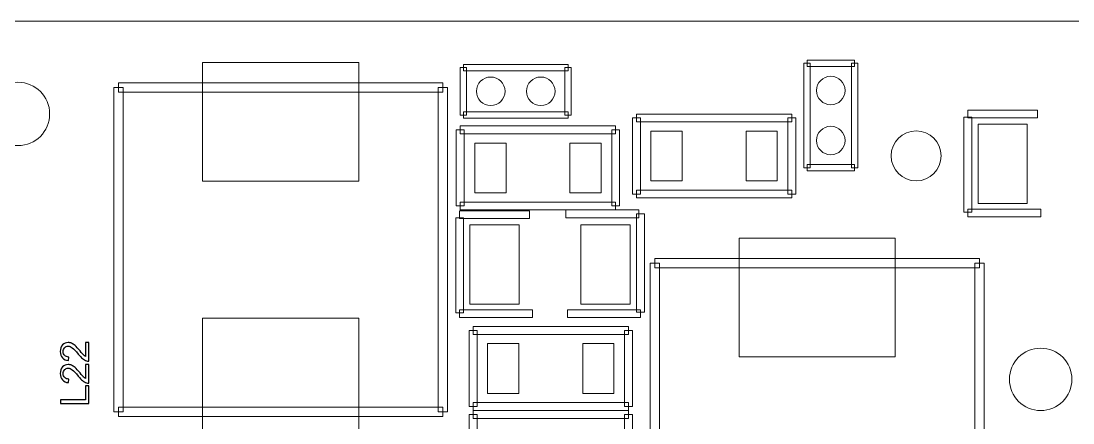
# Model space of a CAD drawing. Header units: millimetres. Extents: x -32 to 79, y -57 to 20.
# Drawn here: x -22.95 to -6.1, y -3.79 to 2.65 of the extents above; entities that cross this region are included whole.
import ezdxf

# ---------------------------------------------------------------- set-up
doc = ezdxf.new("R2010")
doc.units = ezdxf.units.MM
doc.header["$MEASUREMENT"] = 0
for name, color, linetype in [('BG_OUTLINE', 7, 'Continuous'), ('PG_SILKSCREEN_TOP', 7, 'Continuous'), ('PIN_TOP', 7, 'Continuous'), ('RD_SILKSCREEN_TOP', 7, 'Continuous')]:
    doc.layers.add(name, color=color, linetype=linetype)

msp = doc.modelspace()

# ---------------------------------------------------------------- linework, layer by layer
at = {"layer": 'BG_OUTLINE', "lineweight": 9}
msp.add_open_spline([(-31.5602, -57.3483), (-31.5602, -57.3483), (-31.5602, 2.6515), (-31.5602, 2.6515), (-31.5602, 2.6515), (-31.5602, 2.6515), (48.4395, 2.6515), (48.4395, 2.6515), (48.4395, 2.6515), (48.4395, 2.6515), (48.4395, -57.3483), (48.4395, -57.3483), (48.4395, -57.3483), (48.4395, -57.3483), (-31.5602, -57.3483), (-31.5602, -57.3483)], degree=3, knots=[0, 0, 0, 0, 0.25, 0.25, 0.25, 0.25, 0.5, 0.5, 0.5, 0.5, 0.75, 0.75, 0.75, 0.75, 1, 1, 1, 1], dxfattribs=at)
at = {"layer": 'PG_SILKSCREEN_TOP', "lineweight": 9}
for points in [[(-10.3614, 1.9237), (-10.3614, 1.9237), (-10.3614, 2.0253), (-10.3614, 2.0253), (-10.3614, 2.0253), (-10.3614, 2.0253), (-9.5994, 2.0253), (-9.5994, 2.0253), (-9.5994, 2.0253), (-9.5994, 2.0253), (-9.5994, 1.9237), (-9.5994, 1.9237), (-9.5994, 1.9237), (-9.5994, 1.9237), (-10.3614, 1.9237), (-10.3614, 1.9237)], [(-15.8148, 1.144), (-15.8148, 1.144), (-15.9164, 1.144), (-15.9164, 1.144), (-15.9164, 1.144), (-15.9164, 1.144), (-15.9164, 1.906), (-15.9164, 1.906), (-15.9164, 1.906), (-15.9164, 1.906), (-15.8148, 1.906), (-15.8148, 1.906), (-15.8148, 1.906), (-15.8148, 1.906), (-15.8148, 1.144), (-15.8148, 1.144)], [(-15.8656, 1.8552), (-15.8656, 1.8552), (-15.8656, 1.9568), (-15.8656, 1.9568), (-15.8656, 1.9568), (-15.8656, 1.9568), (-14.1892, 1.9568), (-14.1892, 1.9568), (-14.1892, 1.9568), (-14.1892, 1.9568), (-14.1892, 1.8552), (-14.1892, 1.8552), (-14.1892, 1.8552), (-14.1892, 1.8552), (-15.8656, 1.8552), (-15.8656, 1.8552)], [(-14.24, 1.906), (-14.24, 1.906), (-14.1384, 1.906), (-14.1384, 1.906), (-14.1384, 1.906), (-14.1384, 1.906), (-14.1384, 1.144), (-14.1384, 1.144), (-14.1384, 1.144), (-14.1384, 1.144), (-14.24, 1.144), (-14.24, 1.144), (-14.24, 1.144), (-14.24, 1.144), (-14.24, 1.906), (-14.24, 1.906)], [(-10.3106, 0.2981), (-10.3106, 0.2981), (-10.4122, 0.2981), (-10.4122, 0.2981), (-10.4122, 0.2981), (-10.4122, 0.2981), (-10.4122, 1.9745), (-10.4122, 1.9745), (-10.4122, 1.9745), (-10.4122, 1.9745), (-10.3106, 1.9745), (-10.3106, 1.9745), (-10.3106, 1.9745), (-10.3106, 1.9745), (-10.3106, 0.2981), (-10.3106, 0.2981)], [(-9.6502, 1.9745), (-9.6502, 1.9745), (-9.5486, 1.9745), (-9.5486, 1.9745), (-9.5486, 1.9745), (-9.5486, 1.9745), (-9.5486, 0.2981), (-9.5486, 0.2981), (-9.5486, 0.2981), (-9.5486, 0.2981), (-9.6502, 0.2981), (-9.6502, 0.2981), (-9.6502, 0.2981), (-9.6502, 0.2981), (-9.6502, 1.9745), (-9.6502, 1.9745)], [(-21.4692, 1.5849), (-21.4692, 1.5849), (-21.3191, 1.5849), (-21.3191, 1.5849), (-21.3191, 1.5849), (-21.3191, 1.5849), (-21.3191, -3.6149), (-21.3191, -3.6149), (-21.3191, -3.6149), (-21.3191, -3.6149), (-21.4692, -3.6149), (-21.4692, -3.6149), (-21.4692, -3.6149), (-21.4692, -3.6149), (-21.4692, 1.5849), (-21.4692, 1.5849)], [(-16.1942, 1.66), (-16.1942, 1.66), (-16.1942, 1.5099), (-16.1942, 1.5099), (-16.1942, 1.5099), (-16.1942, 1.5099), (-21.3941, 1.5099), (-21.3941, 1.5099), (-21.3941, 1.5099), (-21.3941, 1.5099), (-21.3941, 1.66), (-21.3941, 1.66), (-21.3941, 1.66), (-21.3941, 1.66), (-16.1942, 1.66), (-16.1942, 1.66)], [(-16.1192, -3.6149), (-16.1192, -3.6149), (-16.2693, -3.6149), (-16.2693, -3.6149), (-16.2693, -3.6149), (-16.2693, -3.6149), (-16.2693, 1.5849), (-16.2693, 1.5849), (-16.2693, 1.5849), (-16.2693, 1.5849), (-16.1192, 1.5849), (-16.1192, 1.5849), (-16.1192, 1.5849), (-16.1192, 1.5849), (-16.1192, -3.6149), (-16.1192, -3.6149)], [(-14.1892, 1.1948), (-14.1892, 1.1948), (-14.1892, 1.0932), (-14.1892, 1.0932), (-14.1892, 1.0932), (-14.1892, 1.0932), (-15.8656, 1.0932), (-15.8656, 1.0932), (-15.8656, 1.0932), (-15.8656, 1.0932), (-15.8656, 1.1948), (-15.8656, 1.1948), (-15.8656, 1.1948), (-15.8656, 1.1948), (-14.1892, 1.1948), (-14.1892, 1.1948)], [(-6.6682, 1.224), (-6.6682, 1.224), (-6.6682, 1.097), (-6.6682, 1.097), (-6.6682, 1.097), (-6.6682, 1.097), (-7.7858, 1.097), (-7.7858, 1.097), (-7.7858, 1.097), (-7.7858, 1.097), (-7.7858, 1.224), (-7.7858, 1.224), (-7.7858, 1.224), (-7.7858, 1.224), (-6.6682, 1.224), (-6.6682, 1.224)], [(-13.1579, 1.097), (-13.1579, 1.097), (-13.0309, 1.097), (-13.0309, 1.097), (-13.0309, 1.097), (-13.0309, 1.097), (-13.0309, -0.1221), (-13.0309, -0.1221), (-13.0309, -0.1221), (-13.0309, -0.1221), (-13.1579, -0.1221), (-13.1579, -0.1221), (-13.1579, -0.1221), (-13.1579, -0.1221), (-13.1579, 1.097), (-13.1579, 1.097)], [(-10.6052, 1.1605), (-10.6052, 1.1605), (-10.6052, 1.0335), (-10.6052, 1.0335), (-10.6052, 1.0335), (-10.6052, 1.0335), (-13.0944, 1.0335), (-13.0944, 1.0335), (-13.0944, 1.0335), (-13.0944, 1.0335), (-13.0944, 1.1605), (-13.0944, 1.1605), (-13.0944, 1.1605), (-13.0944, 1.1605), (-10.6052, 1.1605), (-10.6052, 1.1605)], [(-10.5417, -0.1221), (-10.5417, -0.1221), (-10.6687, -0.1221), (-10.6687, -0.1221), (-10.6687, -0.1221), (-10.6687, -0.1221), (-10.6687, 1.097), (-10.6687, 1.097), (-10.6687, 1.097), (-10.6687, 1.097), (-10.5417, 1.097), (-10.5417, 1.097), (-10.5417, 1.097), (-10.5417, 1.097), (-10.5417, -0.1221), (-10.5417, -0.1221)], [(-7.8493, 1.1097), (-7.8493, 1.1097), (-7.7223, 1.1097), (-7.7223, 1.1097), (-7.7223, 1.1097), (-7.7223, 1.1097), (-7.7223, -0.4142), (-7.7223, -0.4142), (-7.7223, -0.4142), (-7.7223, -0.4142), (-7.8493, -0.4142), (-7.8493, -0.4142), (-7.8493, -0.4142), (-7.8493, -0.4142), (-7.8493, 1.1097), (-7.8493, 1.1097)], [(-15.9799, 0.9052), (-15.9799, 0.9052), (-15.8529, 0.9052), (-15.8529, 0.9052), (-15.8529, 0.9052), (-15.8529, 0.9052), (-15.8529, -0.3139), (-15.8529, -0.3139), (-15.8529, -0.3139), (-15.8529, -0.3139), (-15.9799, -0.3139), (-15.9799, -0.3139), (-15.9799, -0.3139), (-15.9799, -0.3139), (-15.9799, 0.9052), (-15.9799, 0.9052)], [(-13.4272, 0.9687), (-13.4272, 0.9687), (-13.4272, 0.8417), (-13.4272, 0.8417), (-13.4272, 0.8417), (-13.4272, 0.8417), (-15.9164, 0.8417), (-15.9164, 0.8417), (-15.9164, 0.8417), (-15.9164, 0.8417), (-15.9164, 0.9687), (-15.9164, 0.9687), (-15.9164, 0.9687), (-15.9164, 0.9687), (-13.4272, 0.9687), (-13.4272, 0.9687)], [(-13.3637, -0.3139), (-13.3637, -0.3139), (-13.4907, -0.3139), (-13.4907, -0.3139), (-13.4907, -0.3139), (-13.4907, -0.3139), (-13.4907, 0.9052), (-13.4907, 0.9052), (-13.4907, 0.9052), (-13.4907, 0.9052), (-13.3637, 0.9052), (-13.3637, 0.9052), (-13.3637, 0.9052), (-13.3637, 0.9052), (-13.3637, -0.3139), (-13.3637, -0.3139)], [(-9.5994, 0.3489), (-9.5994, 0.3489), (-9.5994, 0.2473), (-9.5994, 0.2473), (-9.5994, 0.2473), (-9.5994, 0.2473), (-10.3614, 0.2473), (-10.3614, 0.2473), (-10.3614, 0.2473), (-10.3614, 0.2473), (-10.3614, 0.3489), (-10.3614, 0.3489), (-10.3614, 0.3489), (-10.3614, 0.3489), (-9.5994, 0.3489), (-9.5994, 0.3489)], [(-13.0944, -0.1856), (-13.0944, -0.1856), (-13.0944, -0.0586), (-13.0944, -0.0586), (-13.0944, -0.0586), (-13.0944, -0.0586), (-10.6052, -0.0586), (-10.6052, -0.0586), (-10.6052, -0.0586), (-10.6052, -0.0586), (-10.6052, -0.1856), (-10.6052, -0.1856), (-10.6052, -0.1856), (-10.6052, -0.1856), (-13.0944, -0.1856), (-13.0944, -0.1856)], [(-15.9164, -0.3774), (-15.9164, -0.3774), (-15.9164, -0.2504), (-15.9164, -0.2504), (-15.9164, -0.2504), (-15.9164, -0.2504), (-13.4272, -0.2504), (-13.4272, -0.2504), (-13.4272, -0.2504), (-13.4272, -0.2504), (-13.4272, -0.3774), (-13.4272, -0.3774), (-13.4272, -0.3774), (-13.4272, -0.3774), (-15.9164, -0.3774), (-15.9164, -0.3774)], [(-15.99, -0.5044), (-15.99, -0.5044), (-15.863, -0.5044), (-15.863, -0.5044), (-15.863, -0.5044), (-15.863, -0.5044), (-15.863, -2.0284), (-15.863, -2.0284), (-15.863, -2.0284), (-15.863, -2.0284), (-15.99, -2.0284), (-15.99, -2.0284), (-15.99, -2.0284), (-15.99, -2.0284), (-15.99, -0.5044), (-15.99, -0.5044)], [(-14.8089, -0.3901), (-14.8089, -0.3901), (-14.8089, -0.5171), (-14.8089, -0.5171), (-14.8089, -0.5171), (-14.8089, -0.5171), (-15.9265, -0.5171), (-15.9265, -0.5171), (-15.9265, -0.5171), (-15.9265, -0.5171), (-15.9265, -0.3901), (-15.9265, -0.3901), (-15.9265, -0.3901), (-15.9265, -0.3901), (-14.8089, -0.3901), (-14.8089, -0.3901)], [(-14.2247, -0.5044), (-14.2247, -0.5044), (-14.2247, -0.3774), (-14.2247, -0.3774), (-14.2247, -0.3774), (-14.2247, -0.3774), (-13.0563, -0.3774), (-13.0563, -0.3774), (-13.0563, -0.3774), (-13.0563, -0.3774), (-13.0563, -0.5044), (-13.0563, -0.5044), (-13.0563, -0.5044), (-13.0563, -0.5044), (-14.2247, -0.5044), (-14.2247, -0.5044)], [(-13.0944, -0.4409), (-13.0944, -0.4409), (-12.9674, -0.4409), (-12.9674, -0.4409), (-12.9674, -0.4409), (-12.9674, -0.4409), (-12.9674, -2.0157), (-12.9674, -2.0157), (-12.9674, -2.0157), (-12.9674, -2.0157), (-13.0944, -2.0157), (-13.0944, -2.0157), (-13.0944, -2.0157), (-13.0944, -2.0157), (-13.0944, -0.4409), (-13.0944, -0.4409)], [(-7.7858, -0.4904), (-7.7858, -0.4904), (-7.7858, -0.3634), (-7.7858, -0.3634), (-7.7858, -0.3634), (-7.7858, -0.3634), (-6.6174, -0.3634), (-6.6174, -0.3634), (-6.6174, -0.3634), (-6.6174, -0.3634), (-6.6174, -0.4904), (-6.6174, -0.4904), (-6.6174, -0.4904), (-6.6174, -0.4904), (-7.7858, -0.4904), (-7.7858, -0.4904)], [(-7.5989, -1.1555), (-7.5989, -1.1555), (-7.5989, -1.3056), (-7.5989, -1.3056), (-7.5989, -1.3056), (-7.5989, -1.3056), (-12.7988, -1.3056), (-12.7988, -1.3056), (-12.7988, -1.3056), (-12.7988, -1.3056), (-12.7988, -1.1555), (-12.7988, -1.1555), (-12.7988, -1.1555), (-12.7988, -1.1555), (-7.5989, -1.1555), (-7.5989, -1.1555)], [(-12.8738, -1.2306), (-12.8738, -1.2306), (-12.7237, -1.2306), (-12.7237, -1.2306), (-12.7237, -1.2306), (-12.7237, -1.2306), (-12.7237, -6.4305), (-12.7237, -6.4305), (-12.7237, -6.4305), (-12.7237, -6.4305), (-12.8738, -6.4305), (-12.8738, -6.4305), (-12.8738, -6.4305), (-12.8738, -6.4305), (-12.8738, -1.2306), (-12.8738, -1.2306)], [(-7.5238, -6.4305), (-7.5238, -6.4305), (-7.6739, -6.4305), (-7.6739, -6.4305), (-7.6739, -6.4305), (-7.6739, -6.4305), (-7.6739, -1.2306), (-7.6739, -1.2306), (-7.6739, -1.2306), (-7.6739, -1.2306), (-7.5238, -1.2306), (-7.5238, -1.2306), (-7.5238, -1.2306), (-7.5238, -1.2306), (-7.5238, -6.4305), (-7.5238, -6.4305)], [(-15.9265, -2.1046), (-15.9265, -2.1046), (-15.9265, -1.9776), (-15.9265, -1.9776), (-15.9265, -1.9776), (-15.9265, -1.9776), (-14.7581, -1.9776), (-14.7581, -1.9776), (-14.7581, -1.9776), (-14.7581, -1.9776), (-14.7581, -2.1046), (-14.7581, -2.1046), (-14.7581, -2.1046), (-14.7581, -2.1046), (-15.9265, -2.1046), (-15.9265, -2.1046)], [(-13.0309, -1.9776), (-13.0309, -1.9776), (-13.0309, -2.1046), (-13.0309, -2.1046), (-13.0309, -2.1046), (-13.0309, -2.1046), (-14.1993, -2.1046), (-14.1993, -2.1046), (-14.1993, -2.1046), (-14.1993, -2.1046), (-14.1993, -1.9776), (-14.1993, -1.9776), (-14.1993, -1.9776), (-14.1993, -1.9776), (-13.0309, -1.9776), (-13.0309, -1.9776)], [(-15.7741, -2.3103), (-15.7741, -2.3103), (-15.6471, -2.3103), (-15.6471, -2.3103), (-15.6471, -2.3103), (-15.6471, -2.3103), (-15.6471, -3.5295), (-15.6471, -3.5295), (-15.6471, -3.5295), (-15.6471, -3.5295), (-15.7741, -3.5295), (-15.7741, -3.5295), (-15.7741, -3.5295), (-15.7741, -3.5295), (-15.7741, -2.3103), (-15.7741, -2.3103)], [(-13.2214, -2.2468), (-13.2214, -2.2468), (-13.2214, -2.3738), (-13.2214, -2.3738), (-13.2214, -2.3738), (-13.2214, -2.3738), (-15.7106, -2.3738), (-15.7106, -2.3738), (-15.7106, -2.3738), (-15.7106, -2.3738), (-15.7106, -2.2468), (-15.7106, -2.2468), (-15.7106, -2.2468), (-15.7106, -2.2468), (-13.2214, -2.2468), (-13.2214, -2.2468)], [(-13.1579, -3.5295), (-13.1579, -3.5295), (-13.2849, -3.5295), (-13.2849, -3.5295), (-13.2849, -3.5295), (-13.2849, -3.5295), (-13.2849, -2.3103), (-13.2849, -2.3103), (-13.2849, -2.3103), (-13.2849, -2.3103), (-13.1579, -2.3103), (-13.1579, -2.3103), (-13.1579, -2.3103), (-13.1579, -2.3103), (-13.1579, -3.5295), (-13.1579, -3.5295)], [(-15.7106, -3.593), (-15.7106, -3.593), (-15.7106, -3.466), (-15.7106, -3.466), (-15.7106, -3.466), (-15.7106, -3.466), (-13.2214, -3.466), (-13.2214, -3.466), (-13.2214, -3.466), (-13.2214, -3.466), (-13.2214, -3.593), (-13.2214, -3.593), (-13.2214, -3.593), (-13.2214, -3.593), (-15.7106, -3.593), (-15.7106, -3.593)], [(-21.3941, -3.6899), (-21.3941, -3.6899), (-21.3941, -3.5398), (-21.3941, -3.5398), (-21.3941, -3.5398), (-21.3941, -3.5398), (-16.1942, -3.5398), (-16.1942, -3.5398), (-16.1942, -3.5398), (-16.1942, -3.5398), (-16.1942, -3.6899), (-16.1942, -3.6899), (-16.1942, -3.6899), (-16.1942, -3.6899), (-21.3941, -3.6899), (-21.3941, -3.6899)], [(-15.7741, -3.6565), (-15.7741, -3.6565), (-15.6471, -3.6565), (-15.6471, -3.6565), (-15.6471, -3.6565), (-15.6471, -3.6565), (-15.6471, -4.8757), (-15.6471, -4.8757), (-15.6471, -4.8757), (-15.6471, -4.8757), (-15.7741, -4.8757), (-15.7741, -4.8757), (-15.7741, -4.8757), (-15.7741, -4.8757), (-15.7741, -3.6565), (-15.7741, -3.6565)], [(-13.2214, -3.593), (-13.2214, -3.593), (-13.2214, -3.72), (-13.2214, -3.72), (-13.2214, -3.72), (-13.2214, -3.72), (-15.7106, -3.72), (-15.7106, -3.72), (-15.7106, -3.72), (-15.7106, -3.72), (-15.7106, -3.593), (-15.7106, -3.593), (-15.7106, -3.593), (-15.7106, -3.593), (-13.2214, -3.593), (-13.2214, -3.593)], [(-13.1579, -4.8757), (-13.1579, -4.8757), (-13.2849, -4.8757), (-13.2849, -4.8757), (-13.2849, -4.8757), (-13.2849, -4.8757), (-13.2849, -3.6565), (-13.2849, -3.6565), (-13.2849, -3.6565), (-13.2849, -3.6565), (-13.1579, -3.6565), (-13.1579, -3.6565), (-13.1579, -3.6565), (-13.1579, -3.6565), (-13.1579, -4.8757), (-13.1579, -4.8757)]]:
    msp.add_open_spline(points, degree=3, knots=[0, 0, 0, 0, 0.25, 0.25, 0.25, 0.25, 0.5, 0.5, 0.5, 0.5, 0.75, 0.75, 0.75, 0.75, 1, 1, 1, 1], dxfattribs=at)
at = {"layer": 'PIN_TOP', "lineweight": 9}
for points in [[(-17.5441, 0.085), (-17.5441, 0.085), (-20.0442, 0.085), (-20.0442, 0.085), (-20.0442, 0.085), (-20.0442, 0.085), (-20.0442, 1.985), (-20.0442, 1.985), (-20.0442, 1.985), (-20.0442, 1.985), (-17.5441, 1.985), (-17.5441, 1.985), (-17.5441, 1.985), (-17.5441, 1.985), (-17.5441, 0.085), (-17.5441, 0.085)], [(-15.1996, 1.525), (-15.1996, 1.6512), (-15.3019, 1.7536), (-15.4282, 1.7536), (-15.4282, 1.7536), (-15.5544, 1.7536), (-15.6568, 1.6512), (-15.6568, 1.525), (-15.6568, 1.525), (-15.6568, 1.3987), (-15.5544, 1.2964), (-15.4282, 1.2964), (-15.4282, 1.2964), (-15.3019, 1.2964), (-15.1996, 1.3987), (-15.1996, 1.525)], [(-14.3979, 1.525), (-14.3979, 1.6512), (-14.5003, 1.7536), (-14.6265, 1.7536), (-14.6265, 1.7536), (-14.7528, 1.7536), (-14.8551, 1.6512), (-14.8551, 1.525), (-14.8551, 1.525), (-14.8551, 1.3987), (-14.7528, 1.2964), (-14.6265, 1.2964), (-14.6265, 1.2964), (-14.5003, 1.2964), (-14.3979, 1.3987), (-14.3979, 1.525)], [(-9.7518, 1.5372), (-9.7518, 1.6634), (-9.8541, 1.7658), (-9.9804, 1.7658), (-9.9804, 1.7658), (-10.1066, 1.7658), (-10.209, 1.6634), (-10.209, 1.5372), (-10.209, 1.5372), (-10.209, 1.4109), (-10.1066, 1.3086), (-9.9804, 1.3086), (-9.9804, 1.3086), (-9.8541, 1.3086), (-9.7518, 1.4109), (-9.7518, 1.5372)], [(-22.495, 1.1617), (-22.495, 1.4423), (-22.7224, 1.6697), (-23.003, 1.6697), (-23.003, 1.6697), (-23.2835, 1.6697), (-23.511, 1.4423), (-23.511, 1.1617), (-23.511, 1.1617), (-23.511, 0.8812), (-23.2835, 0.6537), (-23.003, 0.6537), (-23.003, 0.6537), (-22.7224, 0.6537), (-22.495, 0.8812), (-22.495, 1.1617)], [(-12.3617, 0.8874), (-12.3617, 0.8874), (-12.3617, 0.0873), (-12.3617, 0.0873), (-12.3617, 0.0873), (-12.3617, 0.0873), (-12.8619, 0.0873), (-12.8619, 0.0873), (-12.8619, 0.0873), (-12.8619, 0.0873), (-12.8619, 0.8874), (-12.8619, 0.8874), (-12.8619, 0.8874), (-12.8619, 0.8874), (-12.3617, 0.8874), (-12.3617, 0.8874)], [(-10.8377, 0.8874), (-10.8377, 0.8874), (-10.8377, 0.0873), (-10.8377, 0.0873), (-10.8377, 0.0873), (-10.8377, 0.0873), (-11.3379, 0.0873), (-11.3379, 0.0873), (-11.3379, 0.0873), (-11.3379, 0.0873), (-11.3379, 0.8874), (-11.3379, 0.8874), (-11.3379, 0.8874), (-11.3379, 0.8874), (-10.8377, 0.8874), (-10.8377, 0.8874)], [(-9.7518, 0.7355), (-9.7518, 0.8618), (-9.8541, 0.9641), (-9.9804, 0.9641), (-9.9804, 0.9641), (-10.1066, 0.9641), (-10.209, 0.8618), (-10.209, 0.7355), (-10.209, 0.7355), (-10.209, 0.6093), (-10.1066, 0.5069), (-9.9804, 0.5069), (-9.9804, 0.5069), (-9.8541, 0.5069), (-9.7518, 0.6093), (-9.7518, 0.7355)], [(-8.2133, 0.4892), (-8.2133, 0.7101), (-8.3924, 0.8892), (-8.6133, 0.8892), (-8.6133, 0.8892), (-8.8343, 0.8892), (-9.0134, 0.7101), (-9.0134, 0.4892), (-9.0134, 0.4892), (-9.0134, 0.2682), (-8.8343, 0.0891), (-8.6133, 0.0891), (-8.6133, 0.0891), (-8.3924, 0.0891), (-8.2133, 0.2682), (-8.2133, 0.4892)], [(-7.6207, -0.2745), (-7.6207, -0.2745), (-7.6207, 0.9954), (-7.6207, 0.9954), (-7.6207, 0.9954), (-7.6207, 0.9954), (-6.8333, 0.9954), (-6.8333, 0.9954), (-6.8333, 0.9954), (-6.8333, 0.9954), (-6.8333, -0.2745), (-6.8333, -0.2745), (-6.8333, -0.2745), (-6.8333, -0.2745), (-7.6207, -0.2745), (-7.6207, -0.2745)], [(-15.6839, -0.1043), (-15.6839, -0.1043), (-15.6839, 0.6957), (-15.6839, 0.6957), (-15.6839, 0.6957), (-15.6839, 0.6957), (-15.1838, 0.6957), (-15.1838, 0.6957), (-15.1838, 0.6957), (-15.1838, 0.6957), (-15.1838, -0.1043), (-15.1838, -0.1043), (-15.1838, -0.1043), (-15.1838, -0.1043), (-15.6839, -0.1043), (-15.6839, -0.1043)], [(-14.1599, -0.1043), (-14.1599, -0.1043), (-14.1599, 0.6957), (-14.1599, 0.6957), (-14.1599, 0.6957), (-14.1599, 0.6957), (-13.6598, 0.6957), (-13.6598, 0.6957), (-13.6598, 0.6957), (-13.6598, 0.6957), (-13.6598, -0.1043), (-13.6598, -0.1043), (-13.6598, -0.1043), (-13.6598, -0.1043), (-14.1599, -0.1043), (-14.1599, -0.1043)], [(-15.7614, -1.8887), (-15.7614, -1.8887), (-15.7614, -0.6187), (-15.7614, -0.6187), (-15.7614, -0.6187), (-15.7614, -0.6187), (-14.974, -0.6187), (-14.974, -0.6187), (-14.974, -0.6187), (-14.974, -0.6187), (-14.974, -1.8887), (-14.974, -1.8887), (-14.974, -1.8887), (-14.974, -1.8887), (-15.7614, -1.8887), (-15.7614, -1.8887)], [(-13.9834, -1.8887), (-13.9834, -1.8887), (-13.9834, -0.6187), (-13.9834, -0.6187), (-13.9834, -0.6187), (-13.9834, -0.6187), (-13.196, -0.6187), (-13.196, -0.6187), (-13.196, -0.6187), (-13.196, -0.6187), (-13.196, -1.8887), (-13.196, -1.8887), (-13.196, -1.8887), (-13.196, -1.8887), (-13.9834, -1.8887), (-13.9834, -1.8887)], [(-8.9488, -2.7305), (-8.9488, -2.7305), (-11.4489, -2.7305), (-11.4489, -2.7305), (-11.4489, -2.7305), (-11.4489, -2.7305), (-11.4489, -0.8305), (-11.4489, -0.8305), (-11.4489, -0.8305), (-11.4489, -0.8305), (-8.9488, -0.8305), (-8.9488, -0.8305), (-8.9488, -0.8305), (-8.9488, -0.8305), (-8.9488, -2.7305), (-8.9488, -2.7305)], [(-17.5441, -4.0149), (-17.5441, -4.0149), (-20.0442, -4.0149), (-20.0442, -4.0149), (-20.0442, -4.0149), (-20.0442, -4.0149), (-20.0442, -2.115), (-20.0442, -2.115), (-20.0442, -2.115), (-20.0442, -2.115), (-17.5441, -2.115), (-17.5441, -2.115), (-17.5441, -2.115), (-17.5441, -2.115), (-17.5441, -4.0149), (-17.5441, -4.0149)], [(-14.9779, -2.5199), (-14.9779, -2.5199), (-14.9779, -3.32), (-14.9779, -3.32), (-14.9779, -3.32), (-14.9779, -3.32), (-15.4781, -3.32), (-15.4781, -3.32), (-15.4781, -3.32), (-15.4781, -3.32), (-15.4781, -2.5199), (-15.4781, -2.5199), (-15.4781, -2.5199), (-15.4781, -2.5199), (-14.9779, -2.5199), (-14.9779, -2.5199)], [(-13.4539, -2.5199), (-13.4539, -2.5199), (-13.4539, -3.32), (-13.4539, -3.32), (-13.4539, -3.32), (-13.4539, -3.32), (-13.9541, -3.32), (-13.9541, -3.32), (-13.9541, -3.32), (-13.9541, -3.32), (-13.9541, -2.5199), (-13.9541, -2.5199), (-13.9541, -2.5199), (-13.9541, -2.5199), (-13.4539, -2.5199), (-13.4539, -2.5199)], [(-6.1174, -3.0939), (-6.1174, -2.8178), (-6.3413, -2.5939), (-6.6174, -2.5939), (-6.6174, -2.5939), (-6.8936, -2.5939), (-7.1174, -2.8178), (-7.1174, -3.0939), (-7.1174, -3.0939), (-7.1174, -3.3701), (-6.8936, -3.5939), (-6.6174, -3.5939), (-6.6174, -3.5939), (-6.3413, -3.5939), (-6.1174, -3.3701), (-6.1174, -3.0939)]]:
    msp.add_open_spline(points, degree=3, knots=[0, 0, 0, 0, 0.25, 0.25, 0.25, 0.25, 0.5, 0.5, 0.5, 0.5, 0.75, 0.75, 0.75, 0.75, 1, 1, 1, 1], dxfattribs=at)
at = {"layer": 'RD_SILKSCREEN_TOP', "color": 8}
for points, knots in [([(-21.9213, -2.5034), (-21.9213, -2.5034), (-21.8676, -2.5034), (-21.8676, -2.5034), (-21.8676, -2.5034), (-21.8676, -2.5034), (-21.8676, -2.8038), (-21.8676, -2.8038), (-21.8676, -2.8038), (-21.881, -2.8043), (-21.894, -2.8021), (-21.9063, -2.7974), (-21.9063, -2.7974), (-21.9269, -2.7898), (-21.947, -2.7775), (-21.9669, -2.7607), (-21.9669, -2.7607), (-21.9867, -2.7437), (-22.0096, -2.7194), (-22.0357, -2.6876), (-22.0357, -2.6876), (-22.0762, -2.6382), (-22.1083, -2.6048), (-22.132, -2.5874), (-22.132, -2.5874), (-22.1556, -2.5701), (-22.178, -2.5614), (-22.1991, -2.5614), (-22.1991, -2.5614), (-22.2212, -2.5614), (-22.2398, -2.5693), (-22.2551, -2.5851), (-22.2551, -2.5851), (-22.2702, -2.601), (-22.2778, -2.6216), (-22.2778, -2.647), (-22.2778, -2.647), (-22.2778, -2.6739), (-22.2698, -2.6954), (-22.2536, -2.7114), (-22.2536, -2.7114), (-22.2375, -2.7276), (-22.2152, -2.7358), (-22.1867, -2.736), (-22.1867, -2.736), (-22.1867, -2.736), (-22.1925, -2.7934), (-22.1925, -2.7934), (-22.1925, -2.7934), (-22.2354, -2.7894), (-22.268, -2.7746), (-22.2904, -2.749), (-22.2904, -2.749), (-22.3128, -2.7234), (-22.3241, -2.6889), (-22.3241, -2.6457), (-22.3241, -2.6457), (-22.3241, -2.6021), (-22.3119, -2.5676), (-22.2878, -2.5422), (-22.2878, -2.5422), (-22.2635, -2.5167), (-22.2336, -2.504), (-22.1978, -2.504), (-22.1978, -2.504), (-22.1796, -2.504), (-22.1617, -2.5077), (-22.1441, -2.5152), (-22.1441, -2.5152), (-22.1266, -2.5226), (-22.1081, -2.535), (-22.0887, -2.5523), (-22.0887, -2.5523), (-22.0692, -2.5695), (-22.0425, -2.5982), (-22.0087, -2.6383), (-22.0087, -2.6383), (-21.9805, -2.6718), (-21.9615, -2.6932), (-21.9514, -2.7028), (-21.9514, -2.7028), (-21.9415, -2.7123), (-21.9314, -2.7201), (-21.9213, -2.7264), (-21.9213, -2.7264), (-21.9213, -2.7264), (-21.9213, -2.5034), (-21.9213, -2.5034)], [0, 0, 0, 0, 0.0454545, 0.0454545, 0.0454545, 0.0454545, 0.0909091, 0.0909091, 0.0909091, 0.0909091, 0.1363636, 0.1363636, 0.1363636, 0.1363636, 0.1818182, 0.1818182, 0.1818182, 0.1818182, 0.2272727, 0.2272727, 0.2272727, 0.2272727, 0.2727273, 0.2727273, 0.2727273, 0.2727273, 0.3181818, 0.3181818, 0.3181818, 0.3181818, 0.3636364, 0.3636364, 0.3636364, 0.3636364, 0.4090909, 0.4090909, 0.4090909, 0.4090909, 0.4545455, 0.4545455, 0.4545455, 0.4545455, 0.5, 0.5, 0.5, 0.5, 0.5454545, 0.5454545, 0.5454545, 0.5454545, 0.5909091, 0.5909091, 0.5909091, 0.5909091, 0.6363636, 0.6363636, 0.6363636, 0.6363636, 0.6818182, 0.6818182, 0.6818182, 0.6818182, 0.7272727, 0.7272727, 0.7272727, 0.7272727, 0.7727273, 0.7727273, 0.7727273, 0.7727273, 0.8181818, 0.8181818, 0.8181818, 0.8181818, 0.8636364, 0.8636364, 0.8636364, 0.8636364, 0.9090909, 0.9090909, 0.9090909, 0.9090909, 0.9545455, 0.9545455, 0.9545455, 0.9545455, 1, 1, 1, 1]), ([(-21.9213, -2.8566), (-21.9213, -2.8566), (-21.8676, -2.8566), (-21.8676, -2.8566), (-21.8676, -2.8566), (-21.8676, -2.8566), (-21.8676, -3.157), (-21.8676, -3.157), (-21.8676, -3.157), (-21.881, -3.1575), (-21.894, -3.1553), (-21.9063, -3.1506), (-21.9063, -3.1506), (-21.9269, -3.143), (-21.947, -3.1307), (-21.9669, -3.1139), (-21.9669, -3.1139), (-21.9867, -3.0969), (-22.0096, -3.0726), (-22.0357, -3.0408), (-22.0357, -3.0408), (-22.0762, -2.9914), (-22.1083, -2.958), (-22.132, -2.9406), (-22.132, -2.9406), (-22.1556, -2.9233), (-22.178, -2.9146), (-22.1991, -2.9146), (-22.1991, -2.9146), (-22.2212, -2.9146), (-22.2398, -2.9225), (-22.2551, -2.9383), (-22.2551, -2.9383), (-22.2702, -2.9542), (-22.2778, -2.9748), (-22.2778, -3.0002), (-22.2778, -3.0002), (-22.2778, -3.0271), (-22.2698, -3.0486), (-22.2536, -3.0646), (-22.2536, -3.0646), (-22.2375, -3.0808), (-22.2152, -3.089), (-22.1867, -3.0892), (-22.1867, -3.0892), (-22.1867, -3.0892), (-22.1925, -3.1466), (-22.1925, -3.1466), (-22.1925, -3.1466), (-22.2354, -3.1426), (-22.268, -3.1278), (-22.2904, -3.1022), (-22.2904, -3.1022), (-22.3128, -3.0766), (-22.3241, -3.0421), (-22.3241, -2.9989), (-22.3241, -2.9989), (-22.3241, -2.9553), (-22.3119, -2.9208), (-22.2878, -2.8954), (-22.2878, -2.8954), (-22.2635, -2.8699), (-22.2336, -2.8572), (-22.1978, -2.8572), (-22.1978, -2.8572), (-22.1796, -2.8572), (-22.1617, -2.8609), (-22.1441, -2.8684), (-22.1441, -2.8684), (-22.1266, -2.8758), (-22.1081, -2.8882), (-22.0887, -2.9055), (-22.0887, -2.9055), (-22.0692, -2.9227), (-22.0425, -2.9514), (-22.0087, -2.9915), (-22.0087, -2.9915), (-21.9805, -3.025), (-21.9615, -3.0464), (-21.9514, -3.056), (-21.9514, -3.056), (-21.9415, -3.0655), (-21.9314, -3.0733), (-21.9213, -3.0796), (-21.9213, -3.0796), (-21.9213, -3.0796), (-21.9213, -2.8566), (-21.9213, -2.8566)], [0, 0, 0, 0, 0.0454545, 0.0454545, 0.0454545, 0.0454545, 0.0909091, 0.0909091, 0.0909091, 0.0909091, 0.1363636, 0.1363636, 0.1363636, 0.1363636, 0.1818182, 0.1818182, 0.1818182, 0.1818182, 0.2272727, 0.2272727, 0.2272727, 0.2272727, 0.2727273, 0.2727273, 0.2727273, 0.2727273, 0.3181818, 0.3181818, 0.3181818, 0.3181818, 0.3636364, 0.3636364, 0.3636364, 0.3636364, 0.4090909, 0.4090909, 0.4090909, 0.4090909, 0.4545455, 0.4545455, 0.4545455, 0.4545455, 0.5, 0.5, 0.5, 0.5, 0.5454545, 0.5454545, 0.5454545, 0.5454545, 0.5909091, 0.5909091, 0.5909091, 0.5909091, 0.6363636, 0.6363636, 0.6363636, 0.6363636, 0.6818182, 0.6818182, 0.6818182, 0.6818182, 0.7272727, 0.7272727, 0.7272727, 0.7272727, 0.7727273, 0.7727273, 0.7727273, 0.7727273, 0.8181818, 0.8181818, 0.8181818, 0.8181818, 0.8636364, 0.8636364, 0.8636364, 0.8636364, 0.9090909, 0.9090909, 0.9090909, 0.9090909, 0.9545455, 0.9545455, 0.9545455, 0.9545455, 1, 1, 1, 1]), ([(-21.8676, -3.483), (-21.8676, -3.483), (-22.3222, -3.483), (-22.3222, -3.483), (-22.3222, -3.483), (-22.3222, -3.483), (-22.3222, -3.4228), (-22.3222, -3.4228), (-22.3222, -3.4228), (-22.3222, -3.4228), (-21.9213, -3.4228), (-21.9213, -3.4228), (-21.9213, -3.4228), (-21.9213, -3.4228), (-21.9213, -3.199), (-21.9213, -3.199), (-21.9213, -3.199), (-21.9213, -3.199), (-21.8676, -3.199), (-21.8676, -3.199), (-21.8676, -3.199), (-21.8676, -3.199), (-21.8676, -3.483), (-21.8676, -3.483)], [0, 0, 0, 0, 0.1666667, 0.1666667, 0.1666667, 0.1666667, 0.3333333, 0.3333333, 0.3333333, 0.3333333, 0.5, 0.5, 0.5, 0.5, 0.6666667, 0.6666667, 0.6666667, 0.6666667, 0.8333333, 0.8333333, 0.8333333, 0.8333333, 1, 1, 1, 1])]:
    msp.add_open_spline(points, degree=3, knots=knots, dxfattribs=at)

doc.saveas('drawing.dxf')
